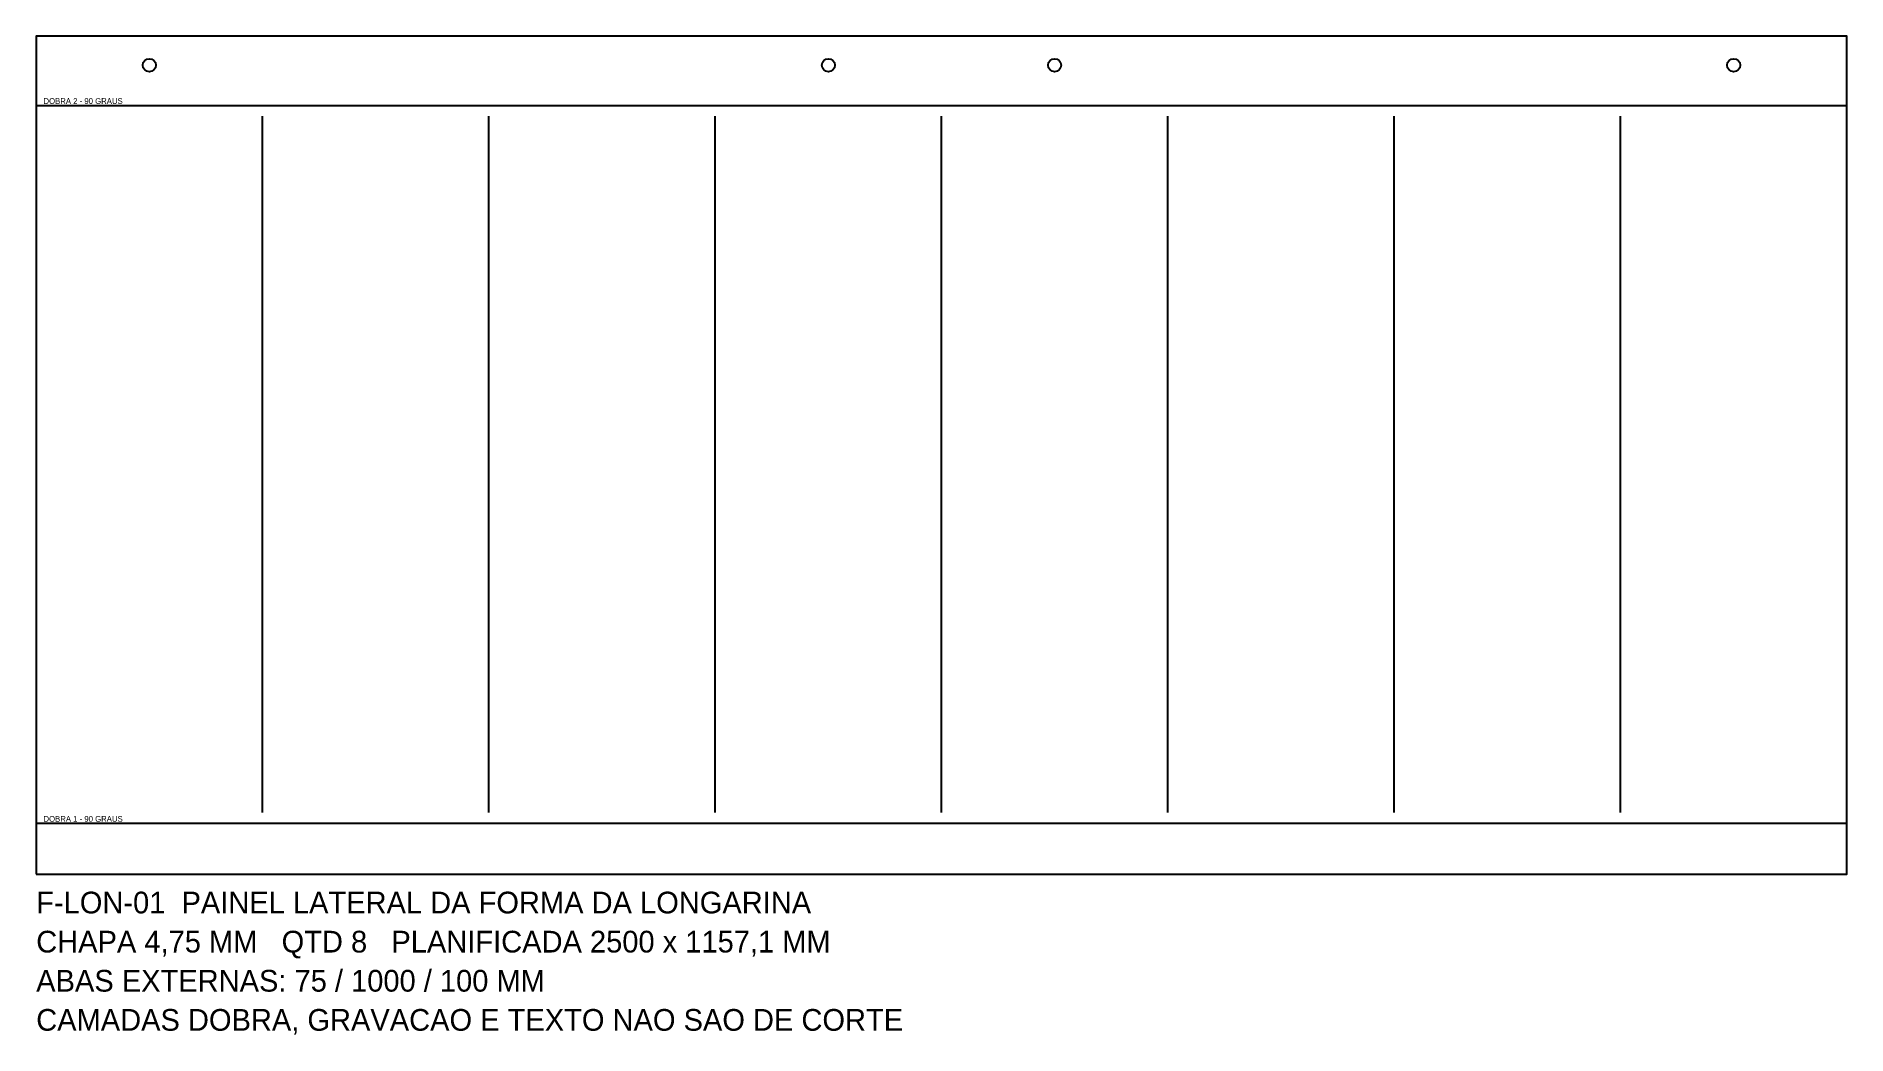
# Model space of a CAD drawing. Header units: millimetres. Extents: x 0 to 2500, y -222 to 1157.
import ezdxf

# ---------------------------------------------------------------- set-up
doc = ezdxf.new("R2010")
doc.units = ezdxf.units.MM
doc.linetypes.add('DASHED', pattern=[1.524, 1.27, -0.254])
for name, color, linetype in [('CORTE', 7, 'CONTINUOUS'), ('DOBRA', 2, 'DASHED'), ('GRAVACAO', 4, 'DASHED'), ('TEXTO', 3, 'CONTINUOUS')]:
    doc.layers.add(name, color=color, linetype=linetype)

msp = doc.modelspace()

# ---------------------------------------------------------------- linework, layer by layer
at = {"layer": 'CORTE'}
msp.add_lwpolyline([(0, 0), (2500, 0), (2500, 1157.1), (0, 1157.1)], close=True, dxfattribs=at)
for centre in [(156.2, 1117.1), (1093.8, 1117.1), (1406.2, 1117.1), (2343.8, 1117.1)]:
    msp.add_circle(centre, 9, dxfattribs=at)
at = {"layer": 'DOBRA'}
for p, q in [((0, 1061.6), (2500, 1061.6)), ((0, 70.5), (2500, 70.5))]:
    msp.add_line(p, q, dxfattribs=at)
at = {"layer": 'GRAVACAO'}
for p, q in [((312.5, 85.5), (312.5, 1046.6)), ((625, 85.5), (625, 1046.6)), ((937.5, 85.5), (937.5, 1046.6)), ((1250, 85.5), (1250, 1046.6)), ((1562.5, 85.5), (1562.5, 1046.6)), ((1875, 85.5), (1875, 1046.6)), ((2187.5, 85.5), (2187.5, 1046.6))]:
    msp.add_line(p, q, dxfattribs=at)

# ---------------------------------------------------------------- texts
at = {"layer": 'TEXTO'}
for s, height, p in [('DOBRA 2 - 90 GRAUS', 8, (10, 1063.6)), ('DOBRA 1 - 90 GRAUS', 8, (10, 72.5)), ('F-LON-01  PAINEL LATERAL DA FORMA DA LONGARINA', 30, (0, -54)), ('CHAPA 4,75 MM   QTD 8   PLANIFICADA 2500 x 1157,1 MM', 30, (0, -108)), ('ABAS EXTERNAS: 75 / 1000 / 100 MM', 30, (0, -162)), ('CAMADAS DOBRA, GRAVACAO E TEXTO NAO SAO DE CORTE', 30, (0, -216))]:
    msp.add_text(s, height=height, dxfattribs=at).set_placement(p)

doc.saveas('drawing.dxf')
